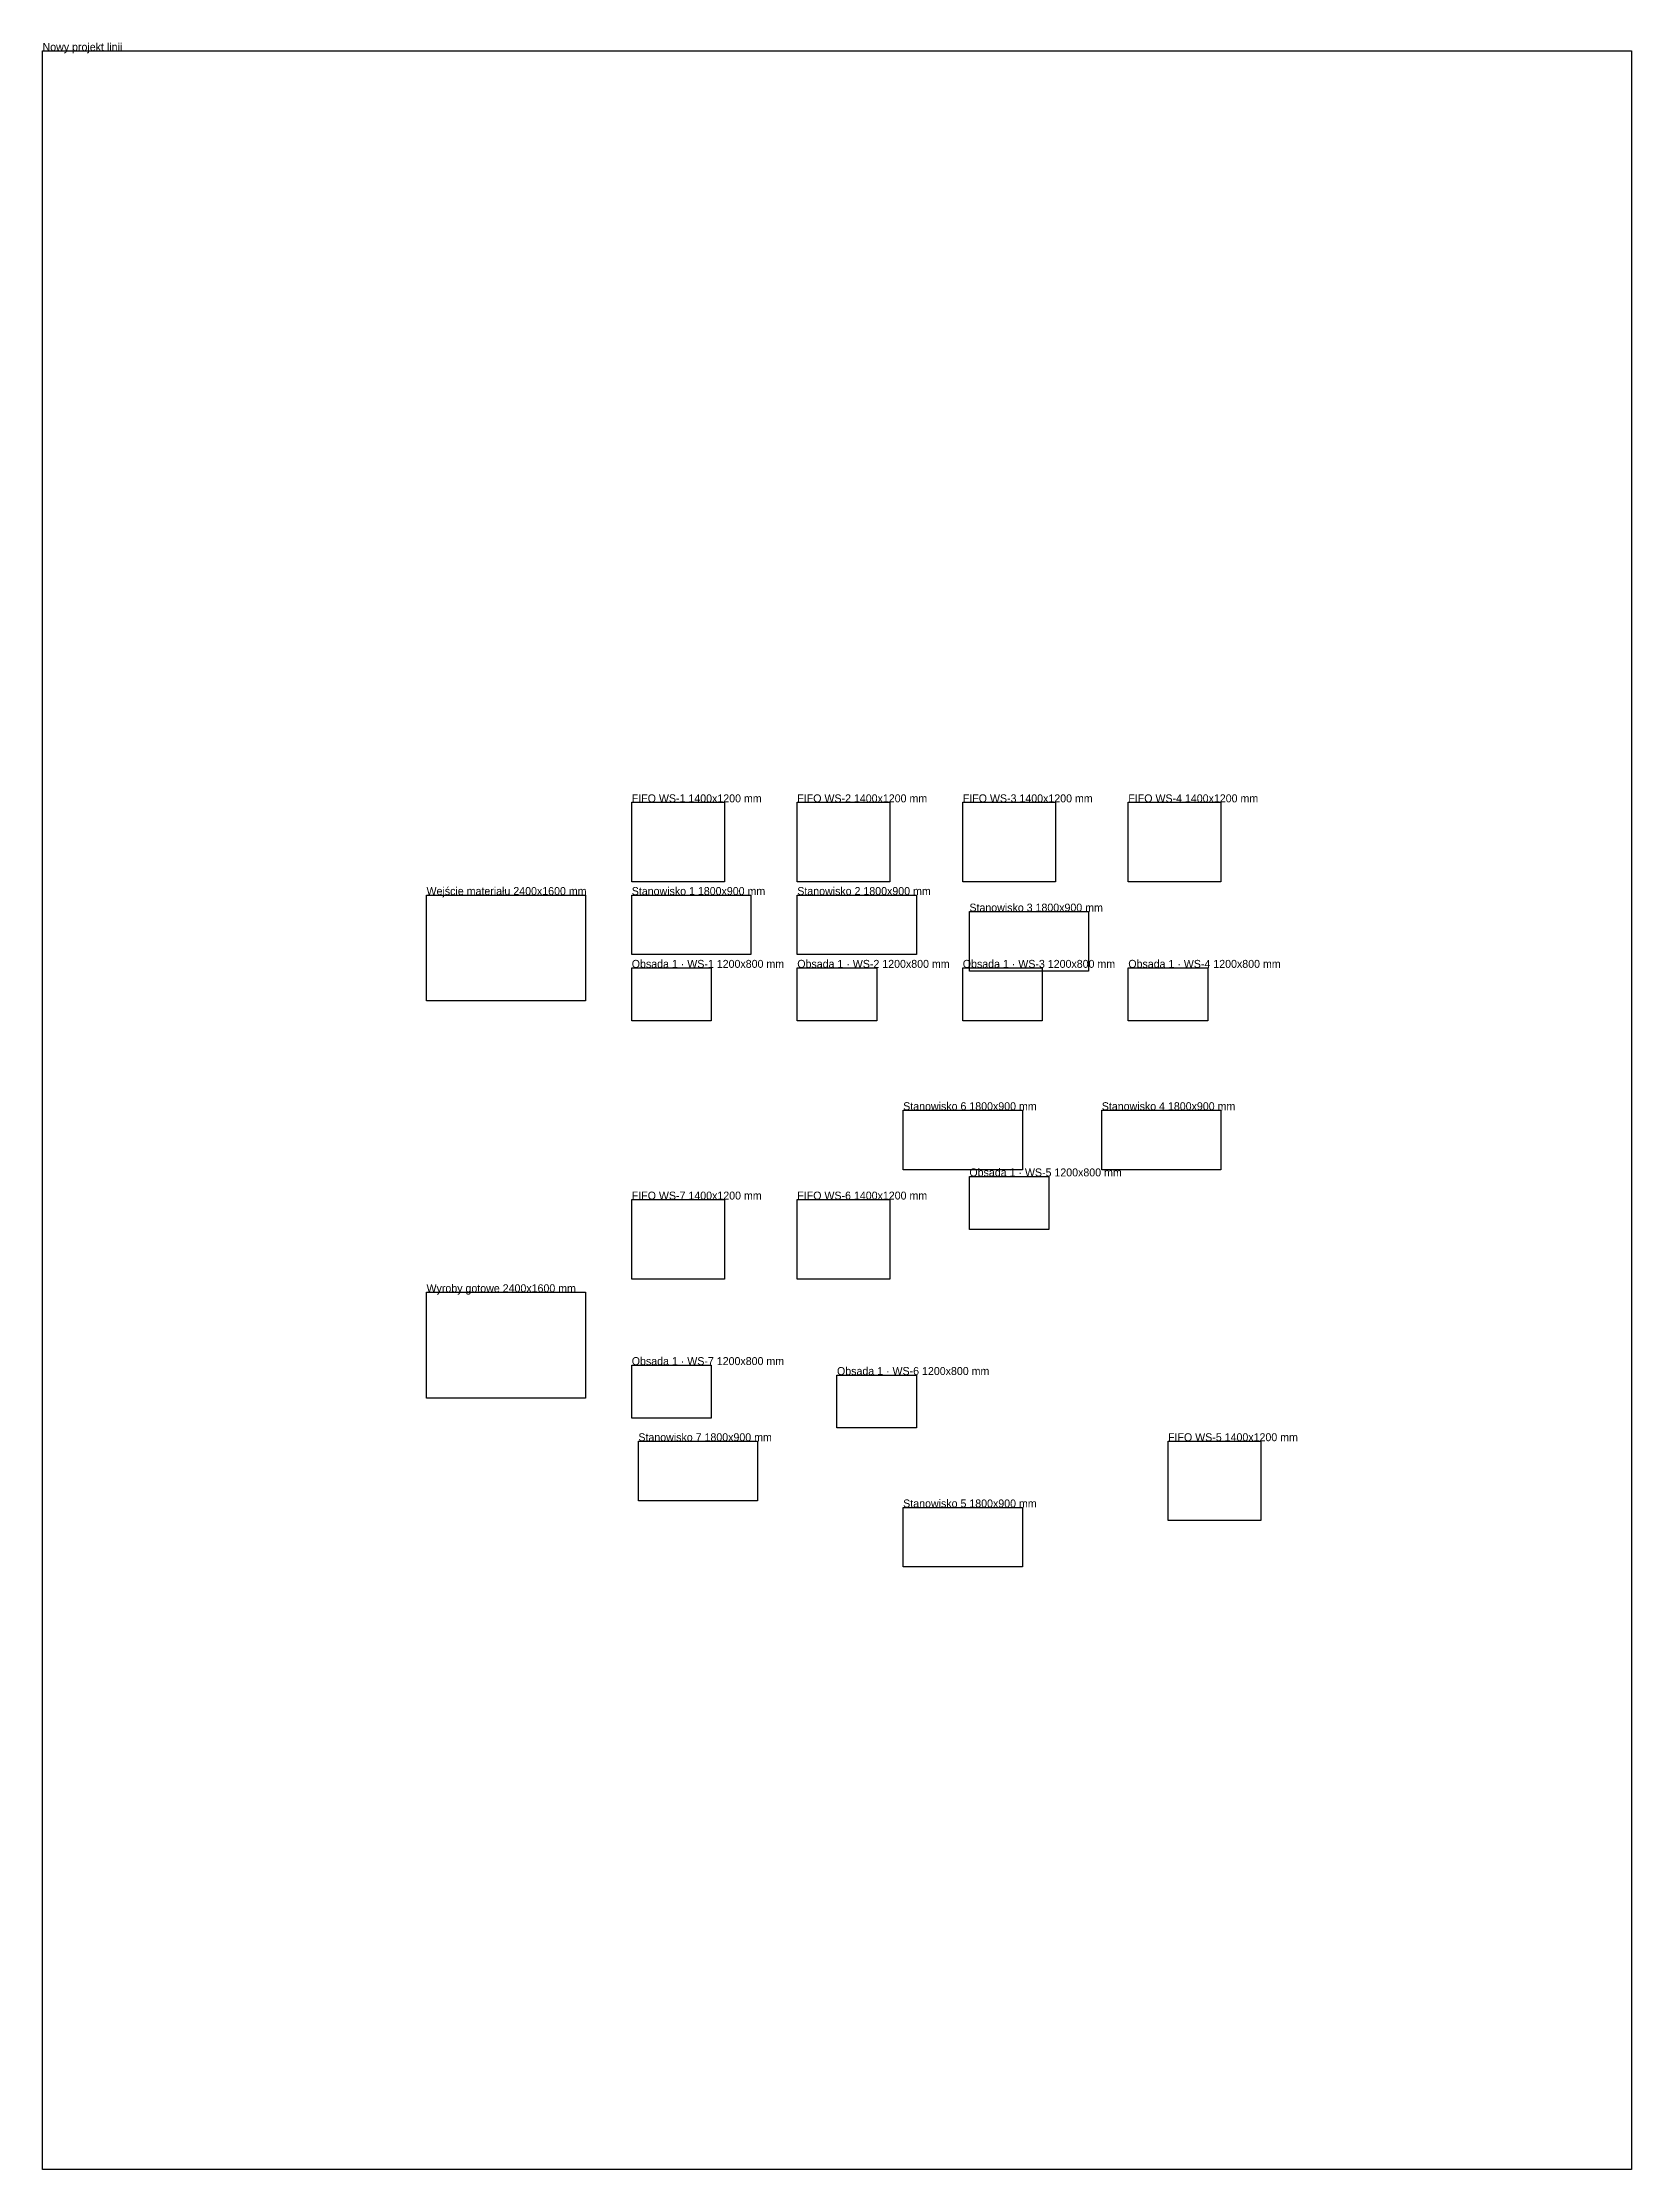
# Model space of a CAD drawing. Header units: millimetres. Extents: x 0 to 24000, y -32000 to 126.
import ezdxf

# ---------------------------------------------------------------- set-up
doc = ezdxf.new("R2010")
doc.units = ezdxf.units.MM

msp = doc.modelspace()

# ---------------------------------------------------------------- linework, layer by layer
at = {"layer": 'EQUIPMENT'}
for points in [[(5800, -12750), (8200, -12750), (8200, -14350), (5800, -14350)], [(8900, -12750), (10700, -12750), (10700, -13650), (8900, -13650)], [(11400, -12750), (13200, -12750), (13200, -13650), (11400, -13650)], [(14000, -13000), (15800, -13000), (15800, -13900), (14000, -13900)], [(13000, -16000), (14800, -16000), (14800, -16900), (13000, -16900)], [(16000, -16000), (17800, -16000), (17800, -16900), (16000, -16900)], [(5800, -18750), (8200, -18750), (8200, -20350), (5800, -20350)], [(9000, -21000), (10800, -21000), (10800, -21900), (9000, -21900)], [(13000, -22000), (14800, -22000), (14800, -22900), (13000, -22900)]]:
    msp.add_lwpolyline(points, close=True, dxfattribs=at)
at = {"layer": 'FACILITY'}
msp.add_lwpolyline([(0, 0), (24000, 0), (24000, -32000), (0, -32000)], close=True, dxfattribs=at)
at = {"layer": 'LOGISTICS'}
for points in [[(8900, -11350), (10300, -11350), (10300, -12550), (8900, -12550)], [(11400, -11350), (12800, -11350), (12800, -12550), (11400, -12550)], [(13900, -11350), (15300, -11350), (15300, -12550), (13900, -12550)], [(16400, -11350), (17800, -11350), (17800, -12550), (16400, -12550)], [(8900, -17350), (10300, -17350), (10300, -18550), (8900, -18550)], [(11400, -17350), (12800, -17350), (12800, -18550), (11400, -18550)], [(17000, -21000), (18400, -21000), (18400, -22200), (17000, -22200)]]:
    msp.add_lwpolyline(points, close=True, dxfattribs=at)
at = {"layer": 'OPERATORS'}
for points in [[(8900, -13850), (10100, -13850), (10100, -14650), (8900, -14650)], [(11400, -13850), (12600, -13850), (12600, -14650), (11400, -14650)], [(13900, -13850), (15100, -13850), (15100, -14650), (13900, -14650)], [(16400, -13850), (17600, -13850), (17600, -14650), (16400, -14650)], [(14000, -17000), (15200, -17000), (15200, -17800), (14000, -17800)], [(8900, -19850), (10100, -19850), (10100, -20650), (8900, -20650)], [(12000, -20000), (13200, -20000), (13200, -20800), (12000, -20800)]]:
    msp.add_lwpolyline(points, close=True, dxfattribs=at)

# ---------------------------------------------------------------- texts
at = {"layer": 'EQUIPMENT'}
for s, p in [('Wejście materiału 2400x1600 mm', (5800, -12750)), ('Stanowisko 1 1800x900 mm', (8900, -12750)), ('Stanowisko 2 1800x900 mm', (11400, -12750)), ('Stanowisko 3 1800x900 mm', (14000, -13000)), ('Stanowisko 6 1800x900 mm', (13000, -16000)), ('Stanowisko 4 1800x900 mm', (16000, -16000)), ('Wyroby gotowe 2400x1600 mm', (5800, -18750)), ('Stanowisko 7 1800x900 mm', (9000, -21000)), ('Stanowisko 5 1800x900 mm', (13000, -22000))]:
    msp.add_text(s, height=120, dxfattribs=at).set_placement(p)
at = {"layer": 'FACILITY'}
msp.add_text('Nowy projekt linii', height=120, dxfattribs=at).set_placement((0, 0))
at = {"layer": 'LOGISTICS'}
for s, p in [('FIFO WS-1 1400x1200 mm', (8900, -11350)), ('FIFO WS-2 1400x1200 mm', (11400, -11350)), ('FIFO WS-3 1400x1200 mm', (13900, -11350)), ('FIFO WS-4 1400x1200 mm', (16400, -11350)), ('FIFO WS-7 1400x1200 mm', (8900, -17350)), ('FIFO WS-6 1400x1200 mm', (11400, -17350)), ('FIFO WS-5 1400x1200 mm', (17000, -21000))]:
    msp.add_text(s, height=120, dxfattribs=at).set_placement(p)
at = {"layer": 'OPERATORS'}
for s, p in [('Obsada 1 · WS-1 1200x800 mm', (8900, -13850)), ('Obsada 1 · WS-2 1200x800 mm', (11400, -13850)), ('Obsada 1 · WS-3 1200x800 mm', (13900, -13850)), ('Obsada 1 · WS-4 1200x800 mm', (16400, -13850)), ('Obsada 1 · WS-5 1200x800 mm', (14000, -17000)), ('Obsada 1 · WS-7 1200x800 mm', (8900, -19850)), ('Obsada 1 · WS-6 1200x800 mm', (12000, -20000))]:
    msp.add_text(s, height=120, dxfattribs=at).set_placement(p)

doc.saveas('drawing.dxf')
